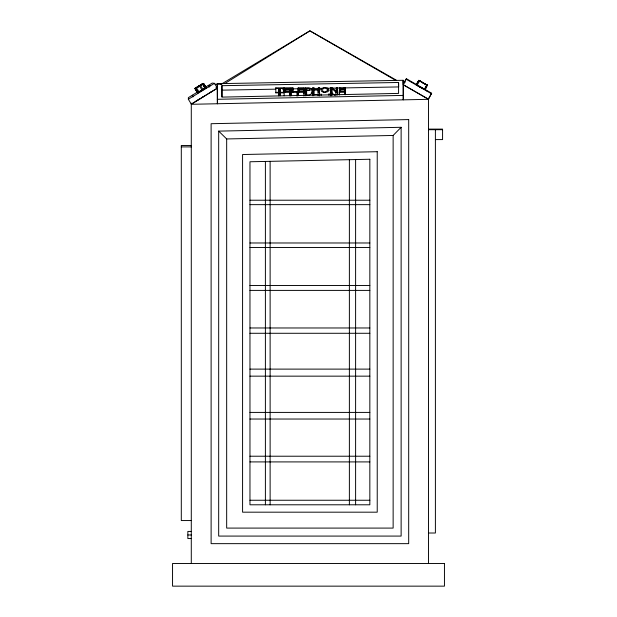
<?xml version="1.0" encoding="UTF-8"?>
<svg xmlns="http://www.w3.org/2000/svg" width="617" height="617" viewBox="0 0 617 617"><rect width="100%" height="100%" fill="white"/><g stroke="black" fill="none" stroke-linecap="round" stroke-linejoin="round"><path stroke-width="0.93" d="M280.072 95.704L280.288 92.851L283.473 92.843L283.419 87.884L275.784 87.892L275.745 88.408L278.93 88.401L278.807 95.704M279.023 92.851L275.838 92.851L275.876 92.342L283.512 92.334M278.722 95.774L278.93 88.401M279.979 95.774L280.195 88.401L283.38 88.401L283.419 87.884M284.128 95.766L284.375 87.884L290.314 87.876L290.368 92.835L290.406 92.326M290.314 87.876L290.275 88.393L285.602 88.393L285.509 89.581L289.867 89.573L289.828 90.09L285.47 90.09L285.347 91.694L290.021 91.694L289.982 92.203L284.051 92.211M289.959 94.023L289.921 94.532L289.828 90.09M291.448 95.758L291.702 87.876L292.959 87.876L293.052 92.326M292.959 87.876L292.674 91.686L296.916 91.686L297.008 96.136M296.916 91.686L296.877 92.195L291.371 92.203M297.942 95.751L298.196 87.869L304.127 87.869L304.181 92.828L304.127 87.869M298.026 95.782L298.196 87.869M304.088 88.378L299.422 88.385L299.33 89.565L303.68 89.565L303.641 90.074L299.291 90.074L299.168 91.686L303.842 91.678L303.934 96.129M303.842 91.678L303.803 92.188L297.872 92.195M305.268 95.743L305.515 87.869L309.881 88.007L311.361 88.833C313.127 93.583 310.868 95.596 306.672 95.026L306.58 90.576L309.965 90.321L311.415 89.164M305.353 95.774L305.515 87.869M306.526 95.743L306.58 90.576M306.742 88.354L306.61 90.082C310.297 91.115 311.192 87.29 306.742 88.354L306.78 90.136M312.464 95.743L312.719 87.861L313.976 87.853L314.014 89.635M313.721 95.735L313.814 90.067L318.179 90.059L318.21 91.84M313.976 87.853L313.852 89.55L318.218 89.55L318.341 87.853L319.606 87.853L319.436 95.758L319.606 87.853M318.094 95.735L318.179 90.059M330.511 95.72L330.766 87.838L332.555 87.838L336.118 91.262L336.373 87.838L337.553 87.838L337.453 94.871M330.596 95.743L330.766 87.838M331.691 95.72L331.9 88.432L335.81 92.157L337.229 92.157L337.553 87.838M331.784 95.681L331.9 88.432M339.211 94.825L339.481 87.83L345.412 87.83L345.466 92.781L345.505 92.272M339.373 94.871L339.481 87.83M345.412 87.83L345.373 88.339L340.7 88.339L340.615 89.527L344.965 89.519L344.926 90.036L340.576 90.036L340.453 91.64L345.127 91.64L345.142 94.817M345.127 91.64L345.088 92.149L339.149 92.157M345.057 93.969L345.019 94.478L344.965 89.519M321.033 93.946L321.141 95.411M328.946 95.404L329.085 93.491M417.802 85.3L406.379 78.729L403.271 84.151L403.217 80.519L405.022 82.609M217.3 83.681L217.392 103.749L217.3 83.681L403.179 80.295L403.271 99.854L403.271 84.745L406.379 78.729M416.12 84.714L424.666 89.442L422.953 88.501C426.486 93.298 429.486 77.48 424.535 89.442L416.12 84.714L418.75 80.38L427.257 85.208L424.982 83.897M416.313 84.73L418.897 80.38L419.807 80.92M416.568 84.868L418.943 80.38L420.933 81.583L419.29 80.673M417.1 85.269L419.599 80.935L418.742 80.38M428.522 98.643L431.63 93.229L419.406 86.226M431.63 93.229L428.522 99.244L403.271 84.745L403.179 80.295M218.68 131.12L226.67 138.948L226.67 528.09L393.137 528.09L393.137 135.462L401.127 127.295L218.68 131.12L218.68 536.08L401.127 536.08L401.127 127.295M201.196 84.753L203.248 83.48L205.492 87.036M201.535 84.544L202.322 84.051M204.134 88.809L204.921 88.308M198.851 92.126L197.787 92.797L200.062 91.424M205.962 87.822L200.27 91.308M205.746 87.822L203.379 83.48L202.854 83.48L204.158 85.616M196.314 87.838L196.985 87.452L195.242 88.493L197.463 87.159M201.366 84.745L202.7 83.951L200.787 85.092M205.106 88.339L203.386 89.357M205.6 87.915L203.795 89.018M202.569 84.051L203.625 83.38L201.836 84.46M205.045 87.483L212.209 83.071L214.461 83.334L217.392 88.131L191.285 104.296L428.522 99.322L403.271 84.745M224.758 83.565L309.904 30.85L396.608 80.341M195.489 88.432L203.71 83.48L195.419 88.432L198.204 92.697L195.604 88.432M206.309 87.745L198.088 92.697L206.309 87.745L203.633 83.48M196.846 87.491L198.412 86.534M204.574 88.678L203.016 89.635L200.471 85.424L201.975 84.413M199.453 91.756L200.564 91.085M197.455 92.697L194.787 88.432L203.032 83.48L204.867 86.326M203.217 83.48L194.941 88.432L197.625 92.697L205.908 87.745M203.394 83.48L195.203 88.432L197.887 92.697L197.394 92.697L204.844 88.331M197.401 92.11L188.355 97.633L188.355 99.268L191.285 104.065L217.392 88.131M197.818 92.697L206.132 87.745M188.355 99.268L214.461 83.334M196.152 101.057L200.232 98.566M201.867 97.571L203.494 96.576M210.027 92.589L211.654 91.594M200.803 84.992L199.006 86.01M197.671 87.043L201.15 84.861M200.826 90.815L203.409 89.257M196.939 87.491L198.026 86.82M199.538 91.756L200.633 91.085M202.453 89.835L201.682 90.29M204.435 88.725L205.577 88.023M215.958 87.375L217.608 86.38M220.909 84.398L309.904 30.85L395.767 80.418M198.165 86.588L200.193 85.424M215.078 84.236L221.804 84.105M217.3 99.298L403.179 95.404M226.67 138.948L393.137 135.462M398.574 82.477L398.574 93.406L221.904 97.108L221.904 85.694L398.574 82.477L398.667 86.928L343.939 87.922M221.997 96.8L221.997 90.144L275.768 89.164M282.486 89.041L284.406 89.002M290.167 88.902L297.849 88.763M303.61 88.655L305.531 88.624M310.328 88.532L323.771 88.293M326.655 88.239L340.098 87.992M419.629 80.935L420.254 81.228M420.486 81.313L419.915 80.935M422.861 82.794L427.18 85.169L419.051 80.542M202.746 84.066L205.291 88.331M426.887 85.107L424.496 89.442M199.515 86.01L202.114 90.275M420.378 87.12L421.442 87.676M196.561 87.845L199.106 92.11M194.787 88.432L195.288 88.432M278.645 92.211L279.91 92.211M305.191 92.188L306.456 92.188M312.387 92.18L313.652 92.18M318.017 92.18L319.282 92.172M330.442 92.164L331.622 92.164M318.272 94.509L313.906 94.509L313.814 90.067M428.522 129.115L442.574 129.115L442.574 139.589L435.394 139.589M428.522 129.701L442.574 129.701M191.285 145.465L181.298 145.465L181.298 520.555L191.285 520.555M181.298 146.9L191.285 146.9M249.97 200.217L369.838 200.217M249.97 204.643L369.838 204.643M249.97 242.982L369.838 242.982M249.97 247.525L369.838 247.525M249.97 285.486L369.838 285.486M249.97 290.399L369.838 290.399M249.97 327.974L369.838 327.974M249.97 333.28L369.838 333.28M249.97 369.113L369.838 369.113M249.97 376.154L369.838 376.154M249.97 412.411L369.838 412.411M249.97 419.036L369.838 419.036M249.97 456.218L369.838 456.218M249.97 461.909L369.838 461.909M249.97 500.248L369.838 500.248M191.285 531.43L187.853 531.43L187.853 538.556L191.285 538.556M428.522 533.011L435.394 533.011L435.394 129.701M187.853 534.993L191.285 534.993M210.358 85.802L208.207 85.555L209.178 87.151M417.539 85.431L416.19 84.614L416.845 84.984M423.601 88.871L423.347 88.717M425.815 84.382L426.308 84.66L425.437 84.167M416.807 85.007L417.323 85.254M417.994 85.647L417.131 85.154L418.141 85.771M421.156 81.691L423.092 82.855M421.419 87.629L422.275 88.115M418.65 80.38L427.118 85.107M416.382 84.714L424.697 89.442M406.379 79.331L431.63 93.83M417.91 85.609L417.146 85.269L417.601 85.424M419.483 86.55L420.601 87.19M422.514 82.524L422.992 82.809M420.023 86.858L420.509 87.144M331.992 92.882L334.599 95.365M311.253 92.997L311.508 93.607M203.525 83.48L206.217 87.745M202.947 83.48L204.258 85.616M202.43 84.167L205.029 88.424M195.095 88.432L197.733 92.697M193.383 96.792L192.411 95.195L192.411 96.761M340.7 88.339L340.738 90.121M340.576 90.036L340.615 91.817M337.229 92.157L337.283 94.825M336.373 87.838L336.45 91.393M335.81 92.157L335.887 95.72M318.341 87.853L318.38 89.635M312.719 87.861L312.788 91.416M303.68 89.565L303.718 93.63M299.422 88.385L299.453 90.159M299.291 90.074L299.33 91.856M291.702 87.876L291.756 90.545M289.867 89.573L290.113 96.136M285.602 88.393L285.671 91.956M285.47 90.09L285.509 91.871M284.375 87.884L284.452 91.439M283.38 88.401L283.473 92.843M280.195 88.401L280.288 92.851M275.784 87.892L275.838 92.851M221.904 85.694L221.997 90.144M428.522 98.566L428.522 563.483M426.648 90.383L426.648 90.954M411.362 81.606L411.362 82.177M355.608 159.548L355.608 504.791M349.376 159.68L349.376 504.791M270.123 161.345L270.123 504.791M265.395 161.446L265.395 504.791M191.285 103.178L191.285 563.483M327.905 90.005C320.462 97.224 321.28 82.755 327.905 90.005M320.94 89.504C320.647 93.275 327.565 93.059 329.108 90.506C329.378 86.742 322.498 86.958 320.94 89.504M198.767 92.195L199.592 91.709L198.767 92.195M408.693 119.575L211.114 123.709L211.114 543.654L408.693 543.654L408.693 119.575M377.226 151.705L242.581 154.528L242.581 512.179L377.226 512.179L377.226 151.705M369.838 159.255L249.97 161.762L249.97 504.791L369.838 504.791L369.838 159.255M444.448 563.483L172.552 563.483L172.552 586.15L444.448 586.15L444.448 563.483"/></g></svg>
